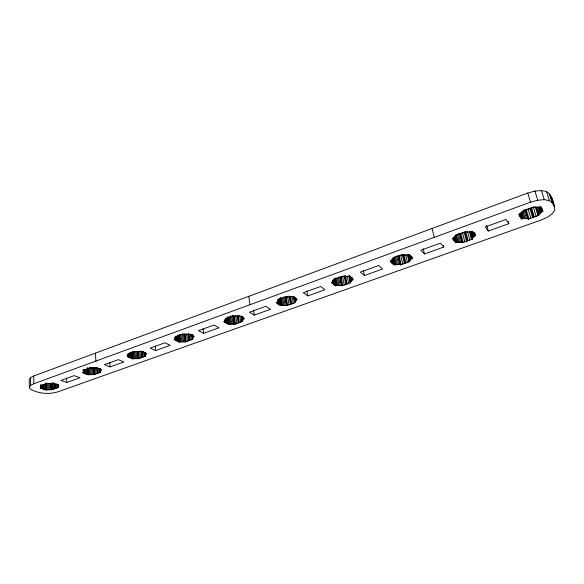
<?xml version="1.0" encoding="UTF-8"?>
<svg xmlns="http://www.w3.org/2000/svg" width="584" height="584" viewBox="0 0 584 584"><rect width="100%" height="100%" fill="white"/><g stroke="black" fill="none" stroke-linecap="round" stroke-linejoin="round"><path stroke-width="0.88" d="M193.202 336.983L194.209 336.618L189.136 334.106L182.763 334.209L175.2 336.953L175.901 337.289L175.061 339.194L174.054 339.559L179.215 342.005L185.478 341.888L192.954 339.209L192.282 338.881L193.194 337.45L192.997 335.201M100.214 371.877L100.689 370.219L101.601 369.891L96.039 367.774L89.805 367.942L83.001 370.417L83.76 370.694L83.359 372.358L82.461 372.687L88.082 374.753L94.207 374.57L100.952 372.154L100.214 371.877L100.003 368.446M243.265 318.995L244.338 318.608L239.557 315.871L233.775 316.309L233.118 315.937L225.132 318.835L225.789 319.2L224.687 321.244L223.636 321.631L228.505 324.295L234.834 324.215L242.725 321.382L242.09 321.025L243.207 319.499L243.039 317.36M127.874 354.452L128.013 356.211L127.064 356.554L132.466 358.802L138.663 358.649L145.759 356.109L145.058 355.809L145.796 354.473L145.584 352.283M296.168 299.986L297.293 299.585L292.854 296.592L286.963 297.022L286.35 296.621L277.904 299.687L278.517 300.088L277.13 302.278L276.013 302.687L280.561 305.593L281.671 305.198L286.948 305.549L295.285 302.563L294.701 302.169L296.03 300.534L295.884 298.322M40.916 387.71L41.128 386.155L40.34 385.893L46.815 383.542L52.976 383.345L58.729 385.294L57.867 385.608L57.59 387.156L58.349 387.411L51.932 389.711L45.873 389.915L40.062 388.017L40.916 387.71L40.8 384.849M352.137 279.882L353.335 279.451L349.276 276.188L343.275 276.612L342.713 276.166L333.763 279.415L334.325 279.853L332.617 282.211L331.435 282.641L335.618 285.817L336.793 285.393L341.516 285.393L342.063 285.81L350.889 282.649L350.349 282.225L352.137 279.882L351.634 277.342M405.836 262.975L403.88 254.398L398.507 256.347L398.018 255.88L400.441 264.91L409.8 261.552L409.318 261.092L411.457 258.566L410.661 255.113M472.317 239.163L471.901 238.659L474.442 235.936L475.792 235.454L472.682 231.556L471.324 232.045L466.448 231.95L466.017 231.425L455.914 235.089L456.352 235.607L453.892 238.352L452.556 238.834L455.827 242.623L457.155 242.148L461.951 242.221L462.382 242.725L472.317 239.163L470.215 231.3M30.419 377.739L29.2 379.636L29.412 387.316L30.251 389.097C38.726 393.733 49.049 394.645 58.239 391.718L541.368 219.927L547.69 217.051L552.318 213.671L554.8 210.196C554.15 203.524 552.413 195.487 546.514 191.494L541.434 190.574L534.937 191.085L527.761 193.041L33.704 375.986L30.419 377.739L30.638 385.44L29.412 387.316M542.872 211.35L540.339 207.086L538.893 207.612L533.988 207.466L533.637 206.889L522.87 210.795L523.235 211.364L520.329 214.321L518.906 214.839L521.629 218.985L523.038 218.482L527.863 218.598L528.213 219.146L538.791 215.357L538.455 214.802L541.441 211.868L542.872 211.35L542.368 209.722M30.638 385.44L33.93 383.71L530.535 202.159L537.747 200.21L544.281 199.691L549.376 200.582L552.318 202.838L554.669 207.028M285.109 296.957L286.255 297.059L287.598 305.315M341.603 285.459L339.895 276.977L340.443 277.407L344.823 275.816L346.465 284.233M527.921 218.686L525.198 209.714L525.549 210.269L534.637 206.977M66.802 382.462L79.986 377.724L74.146 375.629L60.904 380.418L66.802 382.462L66.605 378.213M110.077 366.913L123.947 361.934L118.326 359.649L104.383 364.686L110.077 366.913L109.785 362.591M155.621 350.553L170.221 345.305L164.849 342.815L150.161 348.13L155.621 350.553L155.213 346.151M203.612 333.311L219.015 327.777L213.927 325.069L198.429 330.675L203.612 333.311L203.086 328.836M254.252 315.119L270.523 309.272L265.757 306.323L249.383 312.243L254.252 315.119L253.536 310.199M307.768 295.898L324.981 289.708L320.587 286.488L303.257 292.759L307.768 295.898L306.899 290.883M364.416 275.546L382.651 268.99L378.688 265.472L360.313 272.122L364.416 275.546L363.365 270.443M411.457 258.566L412.727 258.113L409.114 254.544L407.836 255.011L402.996 254.952L402.5 254.471L392.995 257.924L393.499 258.398L391.441 260.938L390.185 261.391L393.937 264.859L399.952 264.45M443.833 247.01L440.358 243.163L420.838 250.229L424.473 253.967L443.833 247.01L443.395 245.273M508.854 223.657L505.934 219.445L485.165 226.957L488.268 231.052L508.854 223.657L508.153 221.241M234.732 324.156L233.644 316.046L233.111 315.74L231.906 315.849L232.987 323.974M551.457 197.392L554.304 206.378M550.646 195.932L553.501 204.947M549.829 194.465L552.69 203.502M549.456 193.793L552.318 202.838M546.514 191.494L549.376 200.582M541.434 190.574L544.281 199.691M541.923 208.576L542.682 211.021M541.894 208.992L542.653 211.43M541.492 207.846L542.244 210.291M541.31 207.926L541.813 209.561M540.857 206.78L541.616 209.225M540.908 207.262L541.419 208.897M540.645 206.729L542.156 211.612M540.156 206.904L541.667 211.788M539.93 206.984L541.441 211.868M534.937 191.085L537.747 200.21M539.178 206.918L540.937 212.605M538.258 206.853L540.258 213.35M537.185 206.787L539.433 214.087M536.258 207.181L538.791 215.357M535.973 206.699L538.623 215.08M535.236 206.758L537.966 215.657M533.426 207.415L536.141 216.314M527.761 193.041L530.535 202.159M531.615 208.072L534.316 216.963M530.798 208.371L533.491 217.255M529.973 208.671L532.666 217.555M528.17 209.32L530.849 218.204M526.366 209.977L529.038 218.854M525.549 210.269L528.213 219.146M525.374 209.992L528.162 219.066M523.863 209.824L526.527 218.708M523.089 211.452L525.264 218.73M521.921 211.371L524.096 218.65M521.111 212.007L523.038 218.482M521.132 212.897L522.819 218.555M520.651 213.065L522.33 218.73M520.161 213.24L521.848 218.905M519.942 213.321L521.629 218.985M519.972 213.81L521.417 218.664M519.753 213.905L520.95 217.956M519.526 213.999L520.483 217.248M519.548 214.489L520.271 216.919M519.577 214.97L520.059 216.598M519.11 214.255L519.592 215.883M486.713 225.439L488.268 231.052M474.872 232.892L475.58 235.527M474.412 233.06L475.12 235.695M473.712 232.344L474.653 235.863M473.5 232.425L474.442 235.936M472.631 231.352L474.047 236.622M471.843 231.169L473.485 237.308M471.127 231.855L472.77 237.987M470.149 231.22L472.252 239.09M470.032 231.658L471.967 238.739M469.441 231.578L471.536 239.447M467.507 231.322L469.828 240.061M468.113 240.674L465.806 231.943L460.097 234.009L459.674 233.498L462.017 242.302M465.032 232.22L467.339 240.951M464.258 232.498L466.558 241.228M462.564 233.118L464.857 241.842M460.871 233.731L463.149 242.448M460.031 233.928L462.382 242.725M459.885 233.753L462.163 242.477M458.367 233.607L460.645 242.338M457.352 234.505L459.396 242.36M456.192 234.439L458.228 242.302M455.571 236.031L457.155 242.148M455.14 235.228L456.944 242.221M454.914 236.272L456.491 242.389M454.461 236.432L456.038 242.55M454.25 236.505L455.827 242.623M454.228 237.082L455.578 242.331M454.118 238.184L455.016 241.681M453.783 238.403L454.454 241.031M453.527 238.104L454.199 240.739M453.272 237.812L453.943 240.44M452.929 238.031L453.381 239.79M432.072 228.475L434.27 237.352M423.232 248.777L424.473 253.967M411.691 256.61L412.092 258.34M411.26 256.77L411.662 258.493M410.362 255.748L411.158 259.194M409.501 254.668L410.698 259.836M408.69 254.449L410.085 260.464M408.136 254.617L409.72 261.479M408.172 255.31L409.559 261.325M407.931 255.077L409.391 261.165M407.479 254.952L409.063 261.814M405.676 254.675L407.45 262.399M403.15 254.661L405.106 263.238M402.427 254.923L404.376 263.493M400.828 255.507L402.77 264.07M399.23 256.084L401.164 264.647M398.434 256.274L400.441 264.91M398.266 256.113L400.193 264.676M398.098 255.953L400.025 264.523M396.74 255.989L398.668 264.559M395.704 256.872L397.434 264.596M394.543 256.821L396.266 264.545M393.652 257.544L395.185 264.413M393.463 257.617L394.988 264.486M393.229 258.632L394.565 264.64M392.798 258.785L394.134 264.793M392.601 258.858L393.937 264.859M392.317 258.581L393.645 264.596M392.054 259.705L393.003 263.997M391.601 259.96L392.36 263.406M391.499 260.552L392.068 263.136M391.207 260.281L391.776 262.866M390.747 260.537L391.127 262.267M352.4 277.969L352.736 279.663M351.816 277.269L352.327 279.809M351.422 277.926L351.926 280.466M350.714 276.831L351.553 281.057M349.86 275.736L351.028 281.641M349.809 277.524L350.137 279.21M349.29 275.692L350.619 282.437M349.101 275.538L350.437 282.291M349.188 276.32L350.349 282.225M348.867 276.159L350.196 282.897M347.349 276.707L348.677 283.444M345.509 275.568L347.159 283.985M344.137 276.064L345.779 284.481M342.633 276.612L344.261 285.021M341.129 277.159L342.75 285.569M340.443 277.407L342.063 285.81M340.355 277.334L341.976 285.744M340.173 277.188L341.786 285.605M338.647 277.086L340.26 285.503M337.596 277.962L339.041 285.547M336.435 277.926L337.88 285.503M335.508 278.648L336.793 285.393M335.165 277.874L336.61 285.459M334.924 278.86L336.202 285.605M334.522 279.006L335.8 285.751M334.34 279.072L335.618 285.817M334.019 278.823L335.289 285.569M333.625 279.962L334.581 285.029M333.062 280.254L333.858 284.481M332.902 280.853L333.537 284.233M332.573 280.605L333.208 283.985M332.172 281.743L332.486 283.437M128.013 356.211L128.626 354.43L127.889 354.123L135.065 351.517L141.364 351.378L146.701 353.692L145.737 354.035L145.796 354.473M296.066 298.263L296.344 299.928M295.613 298.037L296.03 300.534M295.183 297.76L295.738 301.081M294.46 296.65L295.292 301.629M294.307 298.227L294.577 299.884M293.964 297.256L294.789 302.235M293.876 297.198L294.701 302.169M293.672 297L294.635 302.797M292.102 296.694L293.197 303.308M290.533 296.38L291.759 303.826M289.883 296.614L291.109 304.06M289.102 296.022L290.46 304.293M287.678 296.541L289.029 304.804M285.613 297.293L286.948 305.549M285.518 297.227L286.853 305.49M285.313 297.095L286.649 305.359M285.014 296.898L286.445 305.22M283.787 297.008L285.123 305.279M282.729 297.877L283.919 305.322M281.576 297.847L282.766 305.293M280.481 297.745L281.671 305.198M280.313 297.811L281.495 305.257M280.064 298.774L281.116 305.396M279.685 298.913L280.736 305.534M279.51 298.971L280.561 305.593M279.159 298.745L280.211 305.374M278.51 299.066L279.429 304.87M277.999 300.22L278.648 304.373M277.641 299.993L278.298 304.147M277.415 300.592L277.94 303.921M248.791 296.344L249.988 304.724M243.579 317.17L243.805 318.806M243.207 317.302L243.433 318.937M242.864 317.046L243.207 319.499M242.535 316.747L242.981 320.01M242.046 316.448L242.608 320.521M241.849 317.134L242.068 318.762M241.63 317.01L242.192 321.083M241.418 316.141L242.09 321.025M241.36 316.185L242.104 321.609M239.878 315.769L240.747 322.098M238.403 315.36L239.389 322.58M237.79 315.579L238.768 322.799M237.177 315.805L238.155 323.025M235.702 315.389L236.797 323.507M234.359 315.878L235.447 323.989M233.746 316.097L234.834 324.215M233.425 315.922L234.512 324.032M233.206 315.798L234.293 323.916M233.111 315.74L234.191 323.857M230.731 315.893L231.804 324.018M229.702 316.776L230.651 324.003M228.607 316.689L229.556 323.923M228.563 317.652L229.395 323.981M228.205 317.784L229.03 324.113M227.723 317.01L228.672 324.237M227.563 317.068L228.505 324.295M227.3 317.762L228.125 324.091M226.556 317.937L227.293 323.638M225.826 318.287L226.461 323.178M225.555 318.886L226.081 322.967M225.278 319.492L225.701 322.762M224.541 319.849L224.862 322.302M193.158 335.143L193.355 336.924M192.997 335.669L193.194 337.45M192.742 335.26L193.041 337.924M192.34 334.851L192.735 338.406M192.121 334.603L192.618 339.041M191.895 334.486L192.384 338.932M191.873 334.982L192.37 339.421M190.493 334.559L191.077 339.881M189.107 334.136L189.793 340.341M188.428 333.457L189.209 340.552M187.946 334.552L188.625 340.757M186.573 334.128L187.34 341.217M185.296 334.596L186.055 341.676M184.617 333.917L185.478 341.888M184.61 334.749L185.369 341.837M184.376 334.639L185.135 341.728M184.142 334.522L184.902 341.611M184.04 334.471L184.799 341.56M182.77 333.698L183.617 341.676M181.697 334.632L182.449 341.728M180.558 334.625L181.31 341.72M179.463 334.552L180.208 341.647M179.31 334.603L180.054 341.706M179.062 335.618L179.711 341.83M178.719 335.742L179.368 341.954M178.565 335.793L179.215 342.005M178.164 335.603L178.813 341.815M177.288 335.179L177.93 341.399M176.587 336.53L177.047 340.983M176.185 336.333L176.645 340.786M175.784 336.143L176.244 340.596M175.083 337.501L175.353 340.173M174.879 337.406L175.061 339.194M145.467 352.291L145.693 354.919M145.219 352.743L145.445 355.364M145.182 353.342L145.409 355.955M144.861 352.364L145.204 356.306M144.752 352.313L145.058 355.809M143.533 351.517L143.985 356.744M142.24 351.086L142.759 357.182M141.686 351.283L142.204 357.379M141.138 351.48L141.649 357.583M139.846 351.05L140.43 358.014M138.634 351.488L139.218 358.452M138.087 351.692L138.663 358.649M137.977 351.641L138.554 358.605M137.736 351.539L138.313 358.503M137.488 351.429L138.065 358.401M137.379 351.386L137.955 358.35M136.225 351.495L136.795 358.466M135.079 351.553L135.641 358.525M133.948 351.546L134.51 358.518M132.853 351.488L133.415 358.466M132.707 351.539L133.269 358.518M132.378 351.656L132.94 358.634M132.13 352.648L132.619 358.751M131.984 352.7L132.466 358.802M131.561 352.524L132.05 358.627M130.641 352.13L131.123 358.24M129.787 352.612L130.195 357.861M129.436 353.305L129.779 357.685M129.013 353.13L129.356 357.51M128.217 354.488L128.422 357.116M127.728 354.51L127.867 356.262M100.579 368.467L100.747 371.044M100.39 368.884L100.587 372.015M100.258 369.774L100.426 372.344M100.112 368.489L100.331 371.92M98.995 368.475L99.258 372.76M97.783 368.037L98.097 373.176M97.2 367.373L97.572 373.366M96.674 367.562L97.046 373.556M95.433 353.13L95.915 361.051M95.52 367.978L95.885 373.972M94.316 367.54L94.732 374.38M93.798 367.73L94.207 374.57M93.681 367.686L94.09 374.526M93.425 367.591L93.842 374.432M93.177 367.497L93.586 374.337M93.06 367.453L93.469 374.293M91.929 367.562L92.33 374.41M90.797 367.621L91.199 374.468M89.673 367.621L90.075 374.475M88.629 368.431L88.98 374.432M88.491 368.482L88.834 374.475M88.184 368.592L88.527 374.592M87.826 367.847L88.22 374.702M87.688 367.898L88.082 374.753M87.301 368.592L87.644 374.592M86.388 369.088L86.68 374.234M85.476 369.584L85.717 373.884M85.038 369.424L85.279 373.724M84.6 369.263L84.841 373.563M83.68 369.76L83.87 373.205M83.22 369.767L83.359 372.358M551.822 198.056L551.902 199.662M57.94 384.294L58.02 386.374M57.765 384.236L57.969 387.287M57.736 385.068L57.845 387.594M57.633 385.513L57.706 387.199M57.48 384.63L57.59 387.156M56.568 383.776L56.736 387.988M55.465 384.177L55.633 388.382M54.932 383.513L55.13 388.564M54.429 383.695L54.633 388.74M53.268 382.411L53.531 389.134M52.202 383.644L52.429 389.528M51.669 382.987L51.932 389.711M51.582 383.783L51.808 389.674M51.319 383.695L51.553 389.586M51.063 383.608L51.282 389.499M50.939 383.571L51.166 389.455M49.83 383.681L50.056 389.572M48.713 383.739L48.932 389.63M47.603 383.754L47.815 389.645M46.508 383.71L46.727 389.608M46.377 383.761L46.589 389.659M46.056 383.024L46.297 389.762M45.764 383.126L46.005 389.871M45.632 383.177L45.873 389.915M45.209 383.87L45.421 389.769M44.253 384.381L44.428 389.448M43.282 384.892L43.428 389.119M42.829 384.746L42.975 388.973M42.377 384.593L42.523 388.82M41.406 385.111L41.522 388.499M40.668 384.783L40.785 387.761M33.704 375.986L33.93 383.71"/></g></svg>
